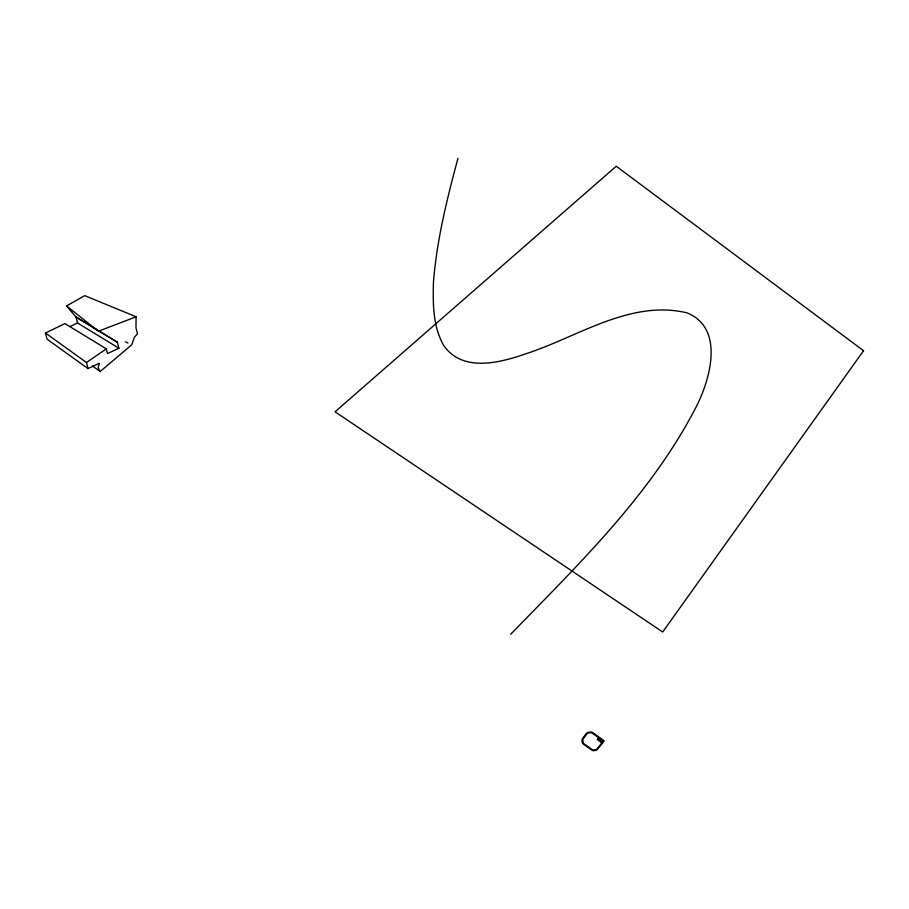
<?xml version="1.0" encoding="UTF-8"?>
<svg xmlns="http://www.w3.org/2000/svg" width="909" height="909" viewBox="0 0 909 909"><rect width="100%" height="100%" fill="white"/><g stroke="black" fill="none" stroke-linecap="round" stroke-linejoin="round"><path stroke-width="1.36" d="M100.183 371.52L98.138 367.815L99.388 363.27L88.003 368.611L47.007 339.125L45.45 333.012L64.937 323.604L106.342 348.851L107.546 353.567L118.931 348.227L117.397 342.238L75.992 317.002L66.55 305.924L84.753 295.641L136.089 316.786L135.986 327.933L137.52 333.921L134.407 337.103L131.76 344.772L100.183 371.52L92.388 365.918M457.977 158.314C446.944 199.105 436.718 240.34 433.434 282.597C432.889 303.879 432.854 326.308 443.637 345.386C462.658 372.917 500.473 362.714 526.765 353.476C578.351 336.637 630.585 299.391 687.079 312.866C724.246 328.183 710.656 377.565 697.067 405.141C651.946 493.621 579.067 563.785 510.688 634.277M88.003 368.611L86.446 362.498L106.342 348.851M69.936 326.547L77.526 322.99L118.931 348.227M136.089 316.786L98.399 331.228L66.55 305.924M125.465 341.852L127.987 343.011M97.286 329.978L75.992 317.002L77.526 322.99M99.66 331.421L117.397 342.238M45.45 333.012L86.446 362.498M582.726 740.426L583.124 742.573A4.25 4.102 -14.3 0 0 583.839 743.63L592.1 749.595A4.284 4.147 -14.3 0 0 593.35 749.959L595.6 749.72A4.352 4.204 -14.3 0 0 597.111 748.834L602.531 741.971L603.087 742.369L597.168 749.664A4.988 4.818 -14.3 0 1 595.827 750.368L593.747 750.686A4.943 4.784 -14.3 0 1 592.259 750.402L583.317 744.085A4.909 4.75 -14.3 0 1 582.487 742.869L582.305 742.414A5.624 5.443 -14.3 0 1 582.021 740.903L582.078 739.903A4.965 4.795 -14.3 0 1 582.533 738.494L586.566 733.268A4.909 4.75 -14.3 0 1 587.839 732.449L590.93 731.984A5.124 4.954 -14.3 0 1 592.395 732.381L604.269 740.846L603.837 741.392L592.1 733.018A4.556 4.397 -14.3 0 0 590.827 732.654L588.134 733.052A4.318 4.181 -14.3 0 0 587.032 733.768L583.158 738.778A4.295 4.159 -14.3 0 0 582.771 739.994L582.726 740.426M863.55 350.726L662.695 631.994L335.057 411.8L616.234 166.245L863.55 350.726M597.929 738.642L597.224 739.551L597.781 739.949L598.486 739.04L597.929 738.642M599.463 739.744L598.758 740.653L599.315 741.062L600.02 740.153L599.463 739.744M600.997 740.858L600.292 741.767L600.849 742.164L601.553 741.255L600.997 740.858"/></g></svg>
